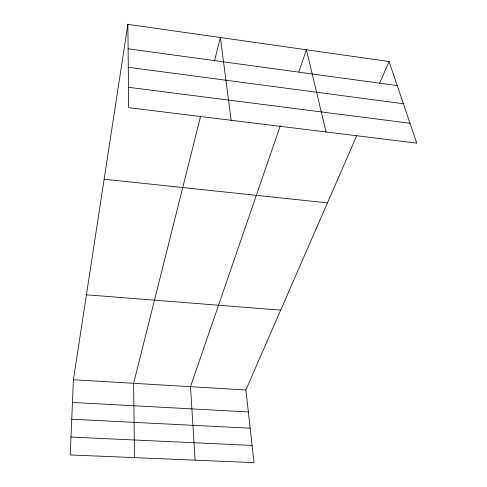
<?xml version="1.0" encoding="UTF-8"?>
<svg xmlns="http://www.w3.org/2000/svg" width="487" height="487" viewBox="0 0 487 487"><rect width="100%" height="100%" fill="white"/><g stroke="black" fill="none" stroke-linecap="round" stroke-linejoin="round"><path stroke-width="0.73" d="M127.868 24.35L128.69 107.67L416.769 143.129L389.064 61.545L127.868 24.35L73.415 379.75L70.231 454.931L254.031 462.65L245.886 389.971L356.679 135.836M200.711 115.9L133.627 383.318L134.503 457.628M214.493 60.96L220.374 37.523L231.155 120.283M280.317 125.689L190.496 386.69L195.11 460.172M298.799 71.979L306.439 49.777L326.053 131.965M379.379 83.764L389.064 61.545M70.986 437.076L252.102 445.422M71.741 419.234L250.172 428.189M72.453 402.432L248.352 411.941M73.415 379.75L245.886 389.971M86.43 294.799L280.695 310.134M104.139 179.216L327.453 202.866M128.489 87.283L410.03 123.266M128.288 67.291L403.394 103.731M128.105 48.803L397.234 85.602"/></g></svg>
